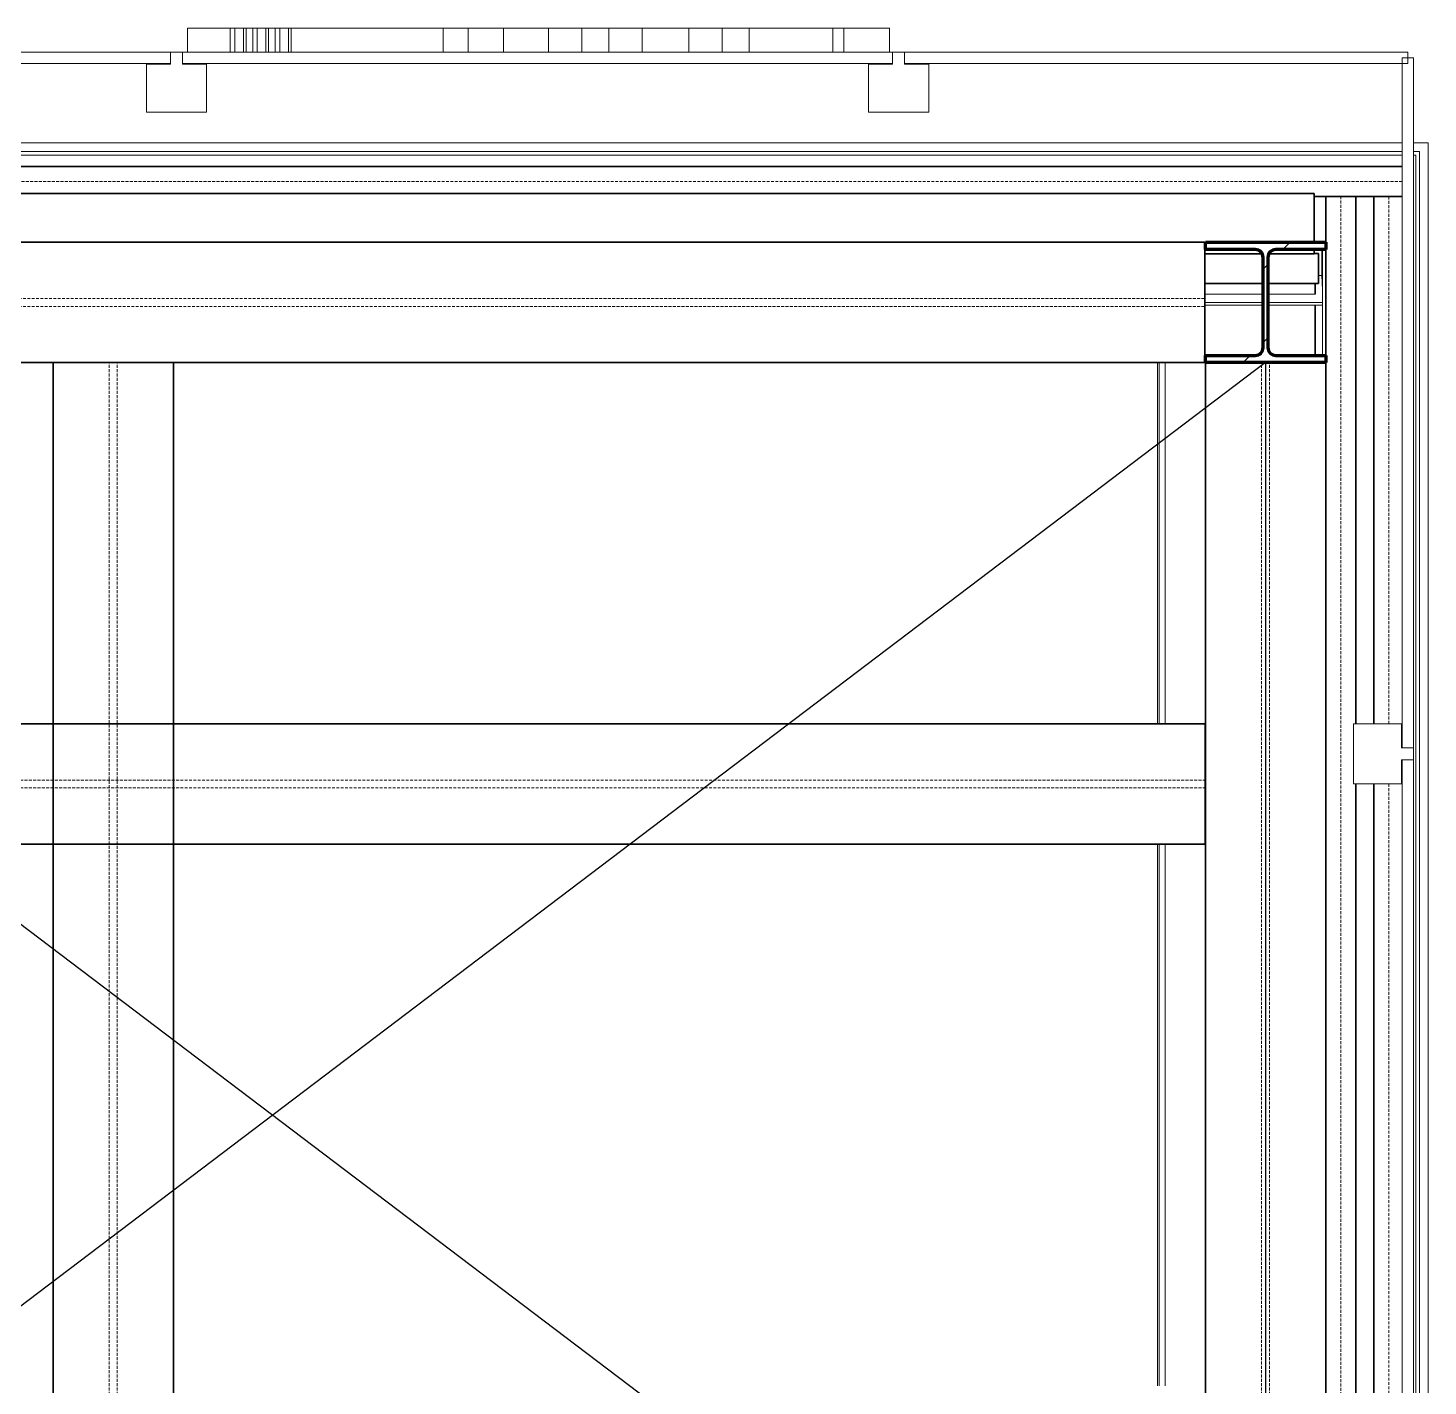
# Model space of a CAD drawing. Header units: millimetres. Extents: x -172 to 74841, y -20332 to 6639.
# Drawn here: x 57954 to 60281, y -13416 to -11160 of the extents above; entities that cross this region are included whole.
import ezdxf

# ---------------------------------------------------------------- set-up
doc = ezdxf.new("R2010")
doc.units = ezdxf.units.MM
doc.linetypes.add('DPA_Hidden 100', pattern=[7.2, 4.7, -2.5])
for name, color, linetype, lineweight in [('_ _ A-DETL-OPENING', 1, 'Continuous', 25), ('A-GENM', 1, 'Continuous', 9), ('A-GLAZ-CURT', 2, 'Continuous', 9), ('A-GLAZ-CWMG', 2, 'Continuous', 35), ('A-ROOF', 2, 'Continuous', 35), ('S-BEAM', 2, 'Continuous', 35), ('S-COLS', 6, 'Continuous', 70), ('S-COLS-E', 2, 'Continuous', 35)]:
    doc.layers.add(name, color=color, linetype=linetype, lineweight=lineweight)

# ---------------------------------------------------------------- blocks, each defined once
blk = doc.blocks.new('H-Wide Flange-Column - H200x200x49_9-17718763-4214-01 ENLARGED ENTRANCE 4 GROUND LEVEL - REFLECTED CEILING PLAN')
at = {"layer": 'S-COLS-E', "lineweight": 9}
h = blk.add_hatch(dxfattribs=at)
h.set_pattern_fill('FP_26', color=256, style=0, pattern_type=2)
h.set_pattern_definition([(45, (876247.37, 11615.78), (-251.44717, 251.44717), []), (45, (876247.37, 11996.78), (-251.44717, 251.44717), [])])
h.paths.add_polyline_path([(64.4, -100), (100, -100), (100, -88), (17, -88), (7.8, -84.2), (4, -75), (4, 75), (7.8, 84.2), (17, 88), (100, 88), (100, 100), (-100, 100), (-100, 88), (-17, 88), (-7.8, 84.2), (-4, 75), (-4, -75), (-7.8, -84.2), (-17, -88), (-100, -88), (-100, -100), (-67.4, -100)])
at = {"layer": 'S-COLS'}
for p, q in [((-100, 100), (100, 100)), ((-100, 88), (-100, 100)), ((100, 100), (100, 88)), ((-17, 88), (-100, 88)), ((-4, -75), (-4, 75)), ((4, 75), (4, -75)), ((100, 88), (17, 88)), ((-100, -100), (-100, -88)), ((-100, -88), (-17, -88)), ((17, -88), (100, -88)), ((100, -88), (100, -100)), ((100, -100), (-100, -100))]:
    blk.add_line(p, q, dxfattribs=at)
for centre, start, end in [((-17, 75), 360, 90), ((17, 75), 90, 180), ((-17, -75), 270, 0), ((17, -75), 180, 270)]:
    blk.add_arc(centre, 13, start, end, dxfattribs=at)
blk = doc.blocks.new('H-Wide Flange Beams - H200x200x49_9-17713025-4214-01 ENLARGED ENTRANCE 4 GROUND LEVEL - REFLECTED CEILING PLAN')
at = {"layer": 'S-BEAM'}
for p, q in [((1726.3, 100), (-775, 100)), ((-775, 100), (1726.3, 100)), ((-775, 100), (1726.3, 100)), ((-775, 100), (1726.3, 100)), ((1726.3, 100), (1726.3, 17)), ((1726.3, 17), (1726.3, 100)), ((1726.3, 100), (1726.3, -100)), ((1726.3, -100), (1726.3, 100)), ((1726.3, 17), (1726.3, 4.4)), ((1726.3, 4.4), (1726.3, 17)), ((1726.3, -17), (1726.3, -4.4)), ((1726.3, -4.4), (1726.3, -17)), ((1726.3, -100), (1726.3, -17)), ((1726.3, -17), (1726.3, -100)), ((-775, -100), (1726.3, -100)), ((-775, -100), (1726.3, -100)), ((-775, -100), (1726.3, -100)), ((-775, -100), (1726.3, -100))]:
    blk.add_line(p, q, dxfattribs=at)
at = {"layer": 'S-BEAM', "linetype": 'DPA_Hidden 100', "lineweight": 9}
for p, q in [((1726.3, 6.5), (-773.3, 6.5)), ((1726.3, -6.5), (-773.3, -6.5))]:
    blk.add_line(p, q, dxfattribs=at)
blk = doc.blocks.new('System Panel - DPA-AR_SP_Glass Panel 19mm-17837109-4214-01 ENLARGED ENTRANCE 4 GROUND LEVEL - REFLECTED CEILING PLAN')
at = {"layer": 'A-GLAZ-CURT'}
for p, q in [((-418.125, -9.5), (-418.125, 9.5)), ((-418.125, 9.5), (418.125, 9.5)), ((418.125, 9.5), (418.125, -9.5)), ((418.125, -9.5), (-418.125, -9.5))]:
    blk.add_line(p, q, dxfattribs=at)
blk = doc.blocks.new('Rectangular Mullion - DPA_AR_Glass Lift Rev B-17712988-4214-01 ENLARGED ENTRANCE 4 GROUND LEVEL - REFLECTED CEILING PLAN')
at = {"layer": 'A-GLAZ-CWMG', "lineweight": 9}
for p, q in [((50, 90.5), (-50, 90.5)), ((-50, 90.5), (-50, 10.5)), ((50, 10.5), (50, 90.5)), ((-50, 10.5), (-10, 10.5)), ((-10, 10.5), (-10, -9.5)), ((10, -9.5), (10, 10.5)), ((10, 10.5), (50, 10.5)), ((-10, -9.5), (10, -9.5))]:
    blk.add_line(p, q, dxfattribs=at)
blk = doc.blocks.new('System Panel - DPA-AR_SP_Glass Panel 19mm-17713068-4214-01 ENLARGED ENTRANCE 4 GROUND LEVEL - REFLECTED CEILING PLAN')
at = {"layer": 'A-GLAZ-CURT'}
for p, q in [((-590, -9.5), (-590, 9.5)), ((-590, 9.5), (590, 9.5)), ((590, 9.5), (590, -9.5)), ((590, -9.5), (-590, -9.5))]:
    blk.add_line(p, q, dxfattribs=at)
blk = doc.blocks.new('System Panel - DPA-AR_SP_Glass Panel 19mm-17837103-4214-01 ENLARGED ENTRANCE 4 GROUND LEVEL - REFLECTED CEILING PLAN')
at = {"layer": 'A-GLAZ-CURT'}
for p, q in [((-573.3, -9.5), (-573.3, 9.5)), ((-573.3, 9.5), (573.3, 9.5)), ((573.3, 9.5), (573.3, -9.5)), ((573.3, -9.5), (-573.3, -9.5))]:
    blk.add_line(p, q, dxfattribs=at)
blk = doc.blocks.new('Rectangular Mullion - DPA_AR_Glass Lift Rev B-17712990-4214-01 ENLARGED ENTRANCE 4 GROUND LEVEL - REFLECTED CEILING PLAN')
at = {"layer": 'A-GLAZ-CWMG', "lineweight": 9}
for p, q in [((10, 9.5), (-10, 9.5)), ((-10, 9.5), (-10, -10.5)), ((10, -10.5), (10, 9.5)), ((-10, -10.5), (-50, -10.5)), ((-50, -10.5), (-50, -90.5)), ((50, -10.5), (10, -10.5)), ((50, -90.5), (50, -10.5)), ((-50, -90.5), (50, -90.5))]:
    blk.add_line(p, q, dxfattribs=at)
blk = doc.blocks.new('System Panel - DPA-AR_SP_Glass Panel 19mm-17713072-4214-01 ENLARGED ENTRANCE 4 GROUND LEVEL - REFLECTED CEILING PLAN')
at = {"layer": 'A-GLAZ-CURT'}
for p, q in [((-590, -9.5), (-590, 9.5)), ((-590, 9.5), (590, 9.5)), ((590, 9.5), (590, -9.5)), ((590, -9.5), (-590, -9.5))]:
    blk.add_line(p, q, dxfattribs=at)
blk = doc.blocks.new('H-Wide Flange Beams - H200x200x49_9-17713028-4214-01 ENLARGED ENTRANCE 4 GROUND LEVEL - REFLECTED CEILING PLAN')
at = {"layer": 'S-BEAM'}
for p, q in [((-173.3, 100), (-773.3, 100)), ((-773.3, 100), (-173.3, 100)), ((-773.3, 100), (-173.3, 100)), ((-773.3, 100), (1726.3, 100)), ((926.9, 100), (26.7, 100)), ((26.7, 100), (926.9, 100)), ((26.7, 100), (926.9, 100)), ((1726.3, 100), (1126.9, 100)), ((1126.9, 100), (1726.3, 100)), ((1126.9, 100), (1726.3, 100)), ((1726.3, 100), (1726.3, 17)), ((1726.3, 17), (1726.3, 100)), ((1726.3, 100), (1726.3, -100)), ((1726.3, -100), (1726.3, 100)), ((1726.3, 17), (1726.3, 4.4)), ((1726.3, 4.4), (1726.3, 17)), ((1726.3, -17), (1726.3, -4.4)), ((1726.3, -4.4), (1726.3, -17)), ((1726.3, -100), (1726.3, -17)), ((1726.3, -17), (1726.3, -100)), ((-773.3, -100), (-173.3, -100)), ((-773.3, -100), (-173.3, -100)), ((-773.3, -100), (-173.3, -100)), ((-773.3, -100), (1726.3, -100)), ((26.7, -100), (926.9, -100)), ((26.7, -100), (926.9, -100)), ((26.7, -100), (926.9, -100)), ((1126.9, -100), (1726.3, -100)), ((1126.9, -100), (1726.3, -100)), ((1126.9, -100), (1726.3, -100))]:
    blk.add_line(p, q, dxfattribs=at)
at = {"layer": 'S-BEAM', "linetype": 'DPA_Hidden 100', "lineweight": 9}
for p, q in [((1726.3, 6.5), (-773.3, 6.5)), ((1726.3, -6.5), (-773.3, -6.5))]:
    blk.add_line(p, q, dxfattribs=at)
blk = doc.blocks.new('MRTA LOGO_700H - MRTA LOGO_700H-17686055-4214-01 ENLARGED ENTRANCE 4 GROUND LEVEL - REFLECTED CEILING PLAN')
at = {"layer": 'A-GENM'}
for p, q in [((-878039, -11159.8), (-877692, -11159.8)), ((-877692, -11159.8), (-878039, -11159.8)), ((-878039, -11159.8), (-878039, -11199.8)), ((-877967.8, -11159.8), (-877734.1, -11159.8)), ((-877960.3, -11159.8), (-877967.8, -11159.8)), ((-877967.8, -11159.8), (-877967.8, -11199.8)), ((-877756.2, -11159.8), (-877960.3, -11159.8)), ((-877960.3, -11199.8), (-877960.3, -11159.8)), ((-877941.3, -11159.8), (-877945.9, -11159.8)), ((-877945.9, -11159.8), (-877741.8, -11159.8)), ((-877945.9, -11199.8), (-877945.9, -11159.8)), ((-877688.6, -11159.8), (-877941.3, -11159.8)), ((-877941.3, -11199.8), (-877941.3, -11159.8)), ((-877930.6, -11159.8), (-877696.8, -11159.8)), ((-877923, -11159.8), (-877930.6, -11159.8)), ((-877930.6, -11159.8), (-877930.6, -11199.8)), ((-877718.9, -11159.8), (-877923, -11159.8)), ((-877923, -11199.8), (-877923, -11159.8)), ((-877904.1, -11159.8), (-877908.6, -11159.8)), ((-877908.6, -11159.8), (-877704.5, -11159.8)), ((-877908.6, -11199.8), (-877908.6, -11159.8)), ((-877651.3, -11159.8), (-877904.1, -11159.8)), ((-877904.1, -11199.8), (-877904.1, -11159.8)), ((-877885.8, -11159.8), (-877893.3, -11159.8)), ((-877893.3, -11159.8), (-877659.6, -11159.8)), ((-877893.3, -11199.8), (-877893.3, -11159.8)), ((-877681.7, -11159.8), (-877885.8, -11159.8)), ((-877885.8, -11199.8), (-877885.8, -11159.8)), ((-877610.3, -11159.8), (-877875.7, -11159.8)), ((-877875.7, -11159.8), (-877610.3, -11159.8)), ((-877871.4, -11159.8), (-877667.3, -11159.8)), ((-877866.8, -11159.8), (-877871.4, -11159.8)), ((-877871.4, -11159.8), (-877871.4, -11199.8)), ((-877614.1, -11159.8), (-877866.8, -11159.8)), ((-877866.8, -11199.8), (-877866.8, -11159.8)), ((-877741.8, -11159.8), (-877756.2, -11159.8)), ((-877749.1, -11159.8), (-877679.1, -11159.8)), ((-877492.1, -11159.8), (-877749.1, -11159.8)), ((-877749.1, -11159.8), (-877492.1, -11159.8)), ((-877679.1, -11159.8), (-877749.1, -11159.8)), ((-877734.1, -11159.8), (-877704.7, -11159.8)), ((-877704.5, -11159.8), (-877718.9, -11159.8)), ((-877704.7, -11159.8), (-877688.6, -11159.8)), ((-877696.8, -11159.8), (-877667.5, -11159.8)), ((-877692, -11159.8), (-877610.3, -11159.8)), ((-877610.3, -11159.8), (-877692, -11159.8)), ((-877667.3, -11159.8), (-877681.7, -11159.8)), ((-877679.1, -11159.8), (-877457.1, -11159.8)), ((-877457.1, -11159.8), (-877679.1, -11159.8)), ((-877572.4, -11159.8), (-877673.3, -11159.8)), ((-877673.3, -11159.8), (-877636.7, -11159.8)), ((-877667.5, -11159.8), (-877651.3, -11159.8)), ((-877659.6, -11159.8), (-877630.2, -11159.8)), ((-877634.9, -11159.8), (-877657, -11159.8)), ((-877657, -11159.8), (-877575.3, -11159.8)), ((-877575.3, -11159.8), (-877657, -11159.8)), ((-877657, -11159.8), (-877634.9, -11159.8)), ((-877337.5, -11159.8), (-877639.3, -11159.8)), ((-877639.3, -11159.8), (-877337.5, -11159.8)), ((-877636.7, -11159.8), (-877607.3, -11159.8)), ((-877471.5, -11159.8), (-877634.9, -11159.8)), ((-877634.9, -11159.8), (-877471.5, -11159.8)), ((-877630.2, -11159.8), (-877614.1, -11159.8)), ((-877614.1, -11199.8), (-877614.1, -11159.8)), ((-877607.3, -11159.8), (-877545, -11159.8)), ((-877575.3, -11159.8), (-877471.5, -11159.8)), ((-877471.5, -11159.8), (-877575.3, -11159.8)), ((-877513.7, -11159.8), (-877572.4, -11159.8)), ((-877572.4, -11199.8), (-877572.4, -11159.8)), ((-877569.3, -11159.8), (-877302.5, -11159.8)), ((-877302.5, -11159.8), (-877569.3, -11159.8)), ((-877480, -11159.8), (-877540.2, -11159.8)), ((-877540.2, -11159.8), (-877489.6, -11159.8)), ((-877540, -11159.8), (-877482.8, -11159.8)), ((-877452.8, -11159.8), (-877513.7, -11159.8)), ((-877513.7, -11199.8), (-877513.7, -11159.8)), ((-877457.1, -11159.8), (-877492.1, -11159.8)), ((-877492.1, -11159.8), (-877457.1, -11159.8)), ((-877489.6, -11159.8), (-877460.3, -11159.8)), ((-877339, -11159.8), (-877465.3, -11159.8)), ((-877465.3, -11159.8), (-877428.7, -11159.8)), ((-877460.3, -11159.8), (-877444.1, -11159.8)), ((-877444.1, -11159.8), (-877458, -11159.8)), ((-877458, -11159.8), (-877428.3, -11159.8)), ((-877422.1, -11159.8), (-877457.1, -11159.8)), ((-877457.1, -11159.8), (-877345, -11159.8)), ((-877345, -11159.8), (-877457.1, -11159.8)), ((-877457.1, -11159.8), (-877422.1, -11159.8)), ((-877447.7, -11159.8), (-877452.8, -11159.8)), ((-877439.2, -11159.8), (-877447.7, -11159.8)), ((-877276.5, -11159.8), (-877439.8, -11159.8)), ((-877439.8, -11159.8), (-877035.7, -11159.8)), ((-877035.7, -11159.8), (-877439.8, -11159.8)), ((-877439.8, -11159.8), (-877276.5, -11159.8)), ((-877383.5, -11159.8), (-877439.2, -11159.8)), ((-877439.2, -11199.8), (-877439.2, -11159.8)), ((-877428.7, -11159.8), (-877399.3, -11159.8)), ((-877428.3, -11159.8), (-877407.5, -11159.8)), ((-877275, -11159.8), (-877422.1, -11159.8)), ((-877422.1, -11159.8), (-877275, -11159.8)), ((-877407.5, -11159.8), (-877391, -11159.8)), ((-877391, -11159.8), (-877405, -11159.8)), ((-877405, -11159.8), (-877383.5, -11159.8)), ((-877399.3, -11159.8), (-877329.2, -11159.8)), ((-877383.5, -11199.8), (-877383.5, -11159.8)), ((-877283.4, -11159.8), (-877339, -11159.8)), ((-877339, -11199.8), (-877339, -11159.8)), ((-877302.5, -11159.8), (-877337.5, -11159.8)), ((-877337.5, -11159.8), (-877302.5, -11159.8)), ((-877326.3, -11159.8), (-877324, -11159.8)), ((-877320.6, -11159.8), (-877263.8, -11159.8)), ((-877306.9, -11159.8), (-877256.3, -11159.8)), ((-877257.1, -11159.8), (-877306.9, -11159.8)), ((-877275.9, -11159.8), (-877283.4, -11159.8)), ((-877283.4, -11199.8), (-877283.4, -11159.8)), ((-876872.4, -11159.8), (-877276.5, -11159.8)), ((-877276.5, -11159.8), (-876872.4, -11159.8)), ((-877205.8, -11159.8), (-877275.9, -11159.8)), ((-877261.7, -11159.8), (-877260.5, -11159.8)), ((-877256.3, -11159.8), (-877227, -11159.8)), ((-877220.8, -11159.8), (-877255.8, -11159.8)), ((-877255.8, -11159.8), (-877235.1, -11159.8)), ((-877235.1, -11159.8), (-877255.8, -11159.8)), ((-877255.8, -11159.8), (-877220.8, -11159.8)), ((-877235.1, -11159.8), (-877165.1, -11159.8)), ((-877165.1, -11159.8), (-877235.1, -11159.8)), ((-877227, -11159.8), (-877210.8, -11159.8)), ((-877210.8, -11159.8), (-877224.7, -11159.8)), ((-877224.7, -11159.8), (-877150.2, -11159.8)), ((-877165.1, -11159.8), (-877220.8, -11159.8)), ((-877220.8, -11159.8), (-877165.1, -11159.8)), ((-877180.2, -11159.8), (-877206.7, -11159.8)), ((-877206.7, -11159.8), (-877031, -11159.8)), ((-877150.2, -11159.8), (-877205.8, -11159.8)), ((-877205.8, -11199.8), (-877205.8, -11159.8)), ((-877043.6, -11159.8), (-877180.2, -11159.8)), ((-877105.7, -11159.8), (-877164.8, -11159.8)), ((-877160.9, -11159.8), (-877038.9, -11159.8)), ((-877150.2, -11199.8), (-877150.2, -11159.8)), ((-876966.6, -11159.8), (-877105.7, -11159.8)), ((-877105.7, -11199.8), (-877105.7, -11159.8)), ((-877082.6, -11159.8), (-877076.6, -11159.8)), ((-876948.2, -11159.8), (-877078.7, -11159.8)), ((-877076.6, -11159.8), (-877012.1, -11159.8)), ((-877035, -11159.8), (-877039.7, -11159.8)), ((-877031, -11159.8), (-877001.6, -11159.8)), ((-877012.1, -11159.8), (-876982.7, -11159.8)), ((-877001.6, -11159.8), (-876948.2, -11159.8)), ((-876982.7, -11159.8), (-876966.6, -11159.8)), ((-876966.6, -11199.8), (-876966.6, -11159.8)), ((-876948.2, -11199.8), (-876948.2, -11159.8)), ((-876872.4, -11159.8), (-876872.4, -11199.8)), ((-878039, -11199.8), (-877692, -11199.8)), ((-877692, -11199.8), (-878039, -11199.8)), ((-877967.8, -11199.8), (-877960.3, -11199.8)), ((-877734.1, -11199.8), (-877967.8, -11199.8)), ((-877960.3, -11199.8), (-877756.2, -11199.8)), ((-877741.8, -11199.8), (-877945.9, -11199.8)), ((-877945.9, -11199.8), (-877941.3, -11199.8)), ((-877941.3, -11199.8), (-877688.6, -11199.8)), ((-877930.6, -11199.8), (-877923, -11199.8)), ((-877696.8, -11199.8), (-877930.6, -11199.8)), ((-877923, -11199.8), (-877718.9, -11199.8)), ((-877704.5, -11199.8), (-877908.6, -11199.8)), ((-877908.6, -11199.8), (-877904.1, -11199.8)), ((-877904.1, -11199.8), (-877651.3, -11199.8)), ((-877659.6, -11199.8), (-877893.3, -11199.8)), ((-877893.3, -11199.8), (-877885.8, -11199.8)), ((-877885.8, -11199.8), (-877681.7, -11199.8)), ((-877610.3, -11199.8), (-877875.7, -11199.8)), ((-877875.7, -11199.8), (-877610.3, -11199.8)), ((-877871.4, -11199.8), (-877866.8, -11199.8)), ((-877667.3, -11199.8), (-877871.4, -11199.8)), ((-877866.8, -11199.8), (-877614.1, -11199.8)), ((-877756.2, -11199.8), (-877741.8, -11199.8)), ((-877749.1, -11199.8), (-877492.1, -11199.8)), ((-877679.1, -11199.8), (-877749.1, -11199.8)), ((-877749.1, -11199.8), (-877679.1, -11199.8)), ((-877492.1, -11199.8), (-877749.1, -11199.8)), ((-877704.7, -11199.8), (-877734.1, -11199.8)), ((-877718.9, -11199.8), (-877704.5, -11199.8)), ((-877688.6, -11199.8), (-877704.7, -11199.8)), ((-877667.5, -11199.8), (-877696.8, -11199.8)), ((-877692, -11199.8), (-877610.3, -11199.8)), ((-877610.3, -11199.8), (-877692, -11199.8)), ((-877681.7, -11199.8), (-877667.3, -11199.8)), ((-877457.1, -11199.8), (-877679.1, -11199.8)), ((-877679.1, -11199.8), (-877457.1, -11199.8)), ((-877636.7, -11199.8), (-877673.3, -11199.8)), ((-877673.3, -11199.8), (-877572.4, -11199.8)), ((-877651.3, -11199.8), (-877667.5, -11199.8)), ((-877630.2, -11199.8), (-877659.6, -11199.8)), ((-877575.3, -11199.8), (-877657, -11199.8)), ((-877657, -11199.8), (-877634.9, -11199.8)), ((-877634.9, -11199.8), (-877657, -11199.8)), ((-877657, -11199.8), (-877575.3, -11199.8)), ((-877337.5, -11199.8), (-877639.3, -11199.8)), ((-877639.3, -11199.8), (-877337.5, -11199.8)), ((-877607.3, -11199.8), (-877636.7, -11199.8)), ((-877634.9, -11199.8), (-877471.5, -11199.8)), ((-877471.5, -11199.8), (-877634.9, -11199.8)), ((-877614.1, -11199.8), (-877630.2, -11199.8)), ((-877545, -11199.8), (-877607.3, -11199.8)), ((-877471.5, -11199.8), (-877575.3, -11199.8)), ((-877575.3, -11199.8), (-877471.5, -11199.8)), ((-877572.4, -11199.8), (-877513.7, -11199.8)), ((-877569.3, -11199.8), (-877302.5, -11199.8)), ((-877302.5, -11199.8), (-877569.3, -11199.8)), ((-877489.6, -11199.8), (-877540.2, -11199.8)), ((-877540.2, -11199.8), (-877480, -11199.8)), ((-877482.8, -11199.8), (-877540, -11199.8)), ((-877513.7, -11199.8), (-877452.8, -11199.8)), ((-877492.1, -11199.8), (-877457.1, -11199.8)), ((-877457.1, -11199.8), (-877492.1, -11199.8)), ((-877460.3, -11199.8), (-877489.6, -11199.8)), ((-877428.7, -11199.8), (-877465.3, -11199.8)), ((-877465.3, -11199.8), (-877339, -11199.8)), ((-877444.1, -11199.8), (-877460.3, -11199.8)), ((-877428.3, -11199.8), (-877458, -11199.8)), ((-877458, -11199.8), (-877444.1, -11199.8)), ((-877422.1, -11199.8), (-877457.1, -11199.8)), ((-877457.1, -11199.8), (-877345, -11199.8)), ((-877345, -11199.8), (-877457.1, -11199.8)), ((-877457.1, -11199.8), (-877422.1, -11199.8)), ((-877447.7, -11199.8), (-877439.2, -11199.8)), ((-877276.5, -11199.8), (-877439.8, -11199.8)), ((-877439.8, -11199.8), (-877035.7, -11199.8)), ((-877035.7, -11199.8), (-877439.8, -11199.8)), ((-877439.8, -11199.8), (-877276.5, -11199.8)), ((-877439.2, -11199.8), (-877383.5, -11199.8)), ((-877399.3, -11199.8), (-877428.7, -11199.8)), ((-877407.5, -11199.8), (-877428.3, -11199.8)), ((-877275, -11199.8), (-877422.1, -11199.8)), ((-877422.1, -11199.8), (-877275, -11199.8)), ((-877391, -11199.8), (-877407.5, -11199.8)), ((-877383.5, -11199.8), (-877405, -11199.8)), ((-877405, -11199.8), (-877391, -11199.8)), ((-877329.2, -11199.8), (-877399.3, -11199.8)), ((-877339, -11199.8), (-877283.4, -11199.8)), ((-877302.5, -11199.8), (-877337.5, -11199.8)), ((-877337.5, -11199.8), (-877302.5, -11199.8)), ((-877324, -11199.8), (-877326.3, -11199.8)), ((-877263.8, -11199.8), (-877320.6, -11199.8)), ((-877306.9, -11199.8), (-877257.1, -11199.8)), ((-877256.3, -11199.8), (-877306.9, -11199.8)), ((-876872.4, -11199.8), (-877276.5, -11199.8)), ((-877276.5, -11199.8), (-876872.4, -11199.8)), ((-877275.9, -11199.8), (-877205.8, -11199.8)), ((-877260.5, -11199.8), (-877261.7, -11199.8)), ((-877227, -11199.8), (-877256.3, -11199.8)), ((-877235.1, -11199.8), (-877255.8, -11199.8)), ((-877255.8, -11199.8), (-877220.8, -11199.8)), ((-877220.8, -11199.8), (-877255.8, -11199.8)), ((-877255.8, -11199.8), (-877235.1, -11199.8)), ((-877165.1, -11199.8), (-877235.1, -11199.8)), ((-877235.1, -11199.8), (-877165.1, -11199.8)), ((-877210.8, -11199.8), (-877227, -11199.8)), ((-877150.2, -11199.8), (-877224.7, -11199.8)), ((-877224.7, -11199.8), (-877210.8, -11199.8)), ((-877220.8, -11199.8), (-877165.1, -11199.8)), ((-877165.1, -11199.8), (-877220.8, -11199.8)), ((-877031, -11199.8), (-877206.7, -11199.8)), ((-877206.7, -11199.8), (-877180.2, -11199.8)), ((-877205.8, -11199.8), (-877150.2, -11199.8)), ((-877180.2, -11199.8), (-877043.6, -11199.8)), ((-877164.8, -11199.8), (-877105.7, -11199.8)), ((-877038.9, -11199.8), (-877160.9, -11199.8)), ((-877105.7, -11199.8), (-876966.6, -11199.8)), ((-877076.6, -11199.8), (-877082.6, -11199.8)), ((-877078.7, -11199.8), (-876948.2, -11199.8)), ((-877012.1, -11199.8), (-877076.6, -11199.8)), ((-877039.7, -11199.8), (-877035, -11199.8)), ((-877001.6, -11199.8), (-877031, -11199.8)), ((-876982.7, -11199.8), (-877012.1, -11199.8)), ((-876948.2, -11199.8), (-877001.6, -11199.8)), ((-876966.6, -11199.8), (-876982.7, -11199.8))]:
    blk.add_line(p, q, dxfattribs=at)
blk = doc.blocks.new('Structural Framing 9 - Structural Framing 1-17823258-4214-01 ENLARGED ENTRANCE 4 GROUND LEVEL - REFLECTED CEILING PLAN')
at = {"layer": 'S-BEAM'}
for p, q in [((-2924356.8, -571382.9), (-2920565.3, -571382.9)), ((-2920565.3, -571463.9), (-2920565.3, -571382.9)), ((-2920565.3, -571387.4), (-2920565.3, -571463.9)), ((-2920747.3, -571482.9), (-2920652.8, -571482.9)), ((-2920639.8, -571482.9), (-2920565.3, -571482.9)), ((-2920565.3, -571475.9), (-2920565.3, -571482.5)), ((-2920565.3, -571482.9), (-2920565.3, -571475.9))]:
    blk.add_line(p, q, dxfattribs=at)
blk = doc.blocks.new('Structural Framing 14 - Structural Framing 1-17823284-4214-01 ENLARGED ENTRANCE 4 GROUND LEVEL - REFLECTED CEILING PLAN')
at = {"layer": 'S-BEAM'}
for p, q in [((-2920558.4, -571562.7), (-2920565.3, -571562.7)), ((-2920565.3, -571562.7), (-2920563.6, -571562.7)), ((-2920558.4, -571562.7), (-2920563.6, -571562.7)), ((-2920558.4, -571612.7), (-2920558.4, -571562.7)), ((-2920747.3, -571612.8), (-2920650.3, -571612.7)), ((-2920747.3, -571612.8), (-2920650.3, -571612.7)), ((-2920642.3, -571612.7), (-2920563.6, -571612.7)), ((-2920642.3, -571612.7), (-2920558.4, -571612.7)), ((-2920563.6, -571612.7), (-2920558.4, -571612.7))]:
    blk.add_line(p, q, dxfattribs=at)
blk = doc.blocks.new('H-Wide Flange Beams - H200x200x49_9-17713035-4214-01 ENLARGED ENTRANCE 4 GROUND LEVEL - REFLECTED CEILING PLAN')
at = {"layer": 'S-BEAM'}
for p, q in [((-660.5, 100), (-660.5, -100)), ((-660.5, -100), (-660.5, 100)), ((-660.5, 100), (-660.5, 17)), ((-660.5, 17), (-660.5, 100)), ((2537.9, 100), (-660.5, 100)), ((-660.5, 100), (2537.9, 100)), ((-660.5, 100), (2537.9, 100)), ((-660.5, 100), (2537.9, 100)), ((-660.5, 17), (-660.5, 4.4)), ((-660.5, 4.4), (-660.5, 17)), ((-660.5, -17), (-660.5, -4.4)), ((-660.5, -4.4), (-660.5, -17)), ((-660.5, -100), (-660.5, -17)), ((-660.5, -17), (-660.5, -100)), ((-660.5, -100), (2537.9, -100)), ((-660.5, -100), (2537.9, -100)), ((-660.5, -100), (2537.9, -100)), ((-660.5, -100), (2537.9, -100))]:
    blk.add_line(p, q, dxfattribs=at)
at = {"layer": 'S-BEAM', "linetype": 'DPA_Hidden 100', "lineweight": 9}
for p, q in [((2534.5, 6.5), (-660.5, 6.5)), ((2534.5, -6.5), (-660.5, -6.5))]:
    blk.add_line(p, q, dxfattribs=at)
blk = doc.blocks.new('H-Wide Flange Beams - H200x200x49_9-17713036-4214-01 ENLARGED ENTRANCE 4 GROUND LEVEL - REFLECTED CEILING PLAN')
at = {"layer": 'S-BEAM'}
for p, q in [((977.1, 100), (-736.5, 100)), ((-736.5, 100), (977.1, 100)), ((-736.5, 100), (977.1, 100)), ((-736.5, 100), (2537.9, 100)), ((2362.1, 100), (1177.1, 100)), ((1177.1, 100), (2362.1, 100)), ((1177.1, 100), (2362.1, 100)), ((-736.5, -100), (2537.9, -100)), ((-736.5, -100), (2537.9, -100)), ((-736.5, -100), (2537.9, -100)), ((-736.5, -100), (2537.9, -100))]:
    blk.add_line(p, q, dxfattribs=at)
blk = doc.blocks.new('H-Wide Flange Beams - H200x200x49_9-V43-4214-01 ENLARGED ENTRANCE 4 GROUND LEVEL - REFLECTED CEILING PLAN')
at = {"layer": 'S-BEAM'}
for p, q in [((1726.3, 100), (-775, 100)), ((-775, 100), (1726.3, 100)), ((-775, 100), (1726.3, 100)), ((-775, 100), (1726.3, 100)), ((1726.3, 100), (1726.3, 17)), ((1726.3, 17), (1726.3, 100)), ((1726.3, 100), (1726.3, -100)), ((1726.3, -100), (1726.3, 100)), ((1726.3, 17), (1726.3, 4.4)), ((1726.3, 4.4), (1726.3, 17)), ((1726.3, -17), (1726.3, -4.4)), ((1726.3, -4.4), (1726.3, -17)), ((1726.3, -100), (1726.3, -17)), ((1726.3, -17), (1726.3, -100)), ((-775, -100), (926.9, -100)), ((-775, -100), (926.9, -100)), ((-775, -100), (926.9, -100)), ((-775, -100), (1726.3, -100)), ((1126.9, -100), (1726.3, -100)), ((1126.9, -100), (1726.3, -100)), ((1126.9, -100), (1726.3, -100))]:
    blk.add_line(p, q, dxfattribs=at)
blk = doc.blocks.new('H-Wide Flange Beams - H200x200x49_9-V44-4214-01 ENLARGED ENTRANCE 4 GROUND LEVEL - REFLECTED CEILING PLAN')
at = {"layer": 'S-BEAM'}
for p, q in [((1726.3, 100), (-775, 100)), ((-775, 100), (1726.3, 100)), ((-775, 100), (1726.3, 100)), ((-775, 100), (1726.3, 100)), ((1726.3, 100), (1726.3, 17)), ((1726.3, 17), (1726.3, 100)), ((1726.3, 100), (1726.3, -100)), ((1726.3, -100), (1726.3, 100)), ((1726.3, 17), (1726.3, 4.4)), ((1726.3, 4.4), (1726.3, 17)), ((1726.3, -17), (1726.3, -4.4)), ((1726.3, -4.4), (1726.3, -17)), ((1726.3, -100), (1726.3, -17)), ((1726.3, -17), (1726.3, -100)), ((-775, -100), (926.9, -100)), ((-775, -100), (926.9, -100)), ((-775, -100), (926.9, -100)), ((-775, -100), (926.9, -100)), ((1126.9, -100), (1726.3, -100)), ((1126.9, -100), (1726.3, -100)), ((1126.9, -100), (1726.3, -100)), ((1126.9, -100), (1726.3, -100))]:
    blk.add_line(p, q, dxfattribs=at)
blk = doc.blocks.new('DPA_SQ_50x50x3_2 - SQ 50X50X3_2-V46-4214-01 ENLARGED ENTRANCE 4 GROUND LEVEL - REFLECTED CEILING PLAN')
at = {"layer": 'S-BEAM'}
for p, q in [((-1372.7, 22), (-1372.7, -23.5)), ((-1372.7, -23.5), (-1372.7, 22)), ((-1372.7, -21.8), (-1372.7, 21.8)), ((-1372.7, 21.8), (-1372.7, -21.8)), ((1684.2, 22), (1684.2, -23.5)), ((1684.2, -23.5), (1684.2, 22)), ((1684.2, -21.8), (1684.2, 21.8)), ((1684.2, 21.8), (1684.2, -21.8)), ((-1372.7, -25), (-491.8, -25)), ((-390.9, -25), (708.2, -25)), ((808.2, -25), (1684.2, -25))]:
    blk.add_line(p, q, dxfattribs=at)
at = {"layer": 'S-BEAM', "linetype": 'DPA_Hidden 100', "lineweight": 9}
for p, q in [((-1372.7, 0), (-491.8, 0)), ((-390.9, 0), (708.2, 0)), ((808.2, 0), (1684.2, 0))]:
    blk.add_line(p, q, dxfattribs=at)
blk = doc.blocks.new('DPA_SQ_50x50x3_2 - SQ 50X50X3_2-V47-4214-01 ENLARGED ENTRANCE 4 GROUND LEVEL - REFLECTED CEILING PLAN')
at = {"layer": 'S-BEAM'}
for p, q in [((-491.8, 25), (-1372.7, 25)), ((-1372.7, 23.5), (-1372.7, -23.5)), ((-1372.7, -23.5), (-1372.7, 23.5)), ((708.2, 25), (-390.9, 25)), ((1684.2, 25), (808.2, 25)), ((1684.2, 23.5), (1684.2, -23.5)), ((1684.2, -23.5), (1684.2, 23.5)), ((-1372.7, -21.8), (-1372.7, 21.8)), ((-1372.7, 21.8), (-1372.7, -21.8)), ((1684.2, -21.8), (1684.2, 21.8)), ((1684.2, 21.8), (1684.2, -21.8)), ((-1372.7, -25), (1684.2, -25))]:
    blk.add_line(p, q, dxfattribs=at)
at = {"layer": 'S-BEAM', "linetype": 'DPA_Hidden 100', "lineweight": 9}
blk.add_line((-1372.7, 0), (1684.2, 0), dxfattribs=at)
blk = doc.blocks.new('DPA_SQ_50x50x3_2 - SQ 50X50X3_2-V48-4214-01 ENLARGED ENTRANCE 4 GROUND LEVEL - REFLECTED CEILING PLAN')
at = {"layer": 'S-BEAM'}
for p, q in [((1688.5, 25), (-2349, 25)), ((-2349, -25), (-2203, -25))]:
    blk.add_line(p, q, dxfattribs=at)
at = {"layer": 'S-BEAM', "linetype": 'DPA_Hidden 100', "lineweight": 9}
blk.add_line((-2349, 0), (1688.5, 0), dxfattribs=at)
blk = doc.blocks.new('H-Wide Flange Beams - H200x200x49_9-18135801-4214-01 ENLARGED ENTRANCE 4 GROUND LEVEL - REFLECTED CEILING PLAN')
at = {"layer": 'S-BEAM'}
for p, q in [((-603.5, -100), (-603.5, 100)), ((-603.5, 100), (-603.5, 17)), ((-603.5, 17), (-603.5, 100)), ((-603.5, 100), (-603.5, -100)), ((1111.4, 100), (-603.5, 100)), ((1111.4, 100), (-603.5, 100)), ((1111.4, 100), (-603.5, 100)), ((2496.4, 100), (-603.5, 100)), ((2496.4, 100), (1311.4, 100)), ((2496.4, 100), (1311.4, 100)), ((2496.4, 100), (1311.4, 100)), ((-603.5, 17), (-603.5, 4.4)), ((-603.5, 4.4), (-603.5, 17)), ((-603.5, -17), (-603.5, -4.4)), ((-603.5, -4.4), (-603.5, -17)), ((-603.5, -100), (-603.5, -17)), ((-603.5, -17), (-603.5, -100)), ((-603.5, -100), (1111.4, -100)), ((1111.4, -100), (-603.5, -100)), ((1111.4, -100), (-603.5, -100)), ((2496.4, -100), (-603.5, -100)), ((1311.4, -100), (2496.4, -100)), ((2496.4, -100), (1311.4, -100)), ((2496.4, -100), (1311.4, -100))]:
    blk.add_line(p, q, dxfattribs=at)
at = {"layer": 'S-BEAM', "linetype": 'DPA_Hidden 100', "lineweight": 9}
for p, q in [((2496.4, 6.5), (-603.5, 6.5)), ((2496.4, -6.5), (-603.5, -6.5))]:
    blk.add_line(p, q, dxfattribs=at)

msp = doc.modelspace()

# ---------------------------------------------------------------- linework, layer by layer
at = {"layer": '_ _ A-DETL-OPENING'}
for p, q in [((56710.7, -11715.8), (60010.7, -11715.8)), ((60010.7, -11715.8), (56710.7, -14215.8)), ((56710.7, -11715.8), (60010.7, -14215.8)), ((60010.7, -11715.8), (60010.7, -14215.8))]:
    msp.add_line(p, q, dxfattribs=at)
at = {"layer": 'A-GENM'}
for p, q in [((56200.2, -11350.8), (60237.7, -11350.8)), ((60237.7, -11350.8), (56200.2, -11350.8)), ((60256.7, -11350.8), (60280.7, -11350.8)), ((60280.7, -11350.8), (60256.7, -11350.8)), ((60280.7, -14585.8), (60280.7, -11350.8)), ((60280.7, -11350.8), (60280.7, -14585.8)), ((56200.2, -11364.8), (60237.7, -11364.8)), ((60237.7, -11364.8), (56200.2, -11364.8)), ((56200.2, -11370.8), (60237.7, -11370.8)), ((60237.7, -11370.8), (56200.2, -11370.8)), ((60256.7, -11364.8), (60266.7, -11364.8)), ((60266.7, -11364.8), (60256.7, -11364.8)), ((60256.7, -11370.8), (60260.7, -11370.8)), ((60260.7, -11370.8), (60256.7, -11370.8)), ((60260.7, -11370.8), (60260.7, -14565.8)), ((60260.7, -14565.8), (60260.7, -11370.8)), ((60266.7, -11364.8), (60266.7, -14571.8)), ((60266.7, -14571.8), (60266.7, -11364.8)), ((60104.4, -11570.7), (60104.4, -11527.8)), ((60105.5, -11703.8), (60105.5, -11527.8)), ((60105.5, -11527.8), (60105.5, -11594.9)), ((60104.4, -11570.7), (60098.6, -11570.7)), ((60105.5, -11594.9), (60104.4, -11570.7)), ((59909.7, -11601.8), (60006.7, -11601.8)), ((60014.7, -11601.8), (60093.4, -11601.8)), ((60006.7, -11616), (59909.7, -11616)), ((60006.7, -11620.3), (59909.7, -11620.3)), ((60105.5, -11616), (60014.7, -11616)), ((60105.5, -11620.3), (60014.7, -11620.3)), ((60105.5, -11620.3), (60105.5, -11703.8)), ((59830.9, -11715.8), (59830.9, -12315.8)), ((59834.2, -11715.8), (59834.2, -12315.8)), ((59843.7, -12315.8), (59843.8, -11715.8)), ((59830.9, -12515.8), (59830.9, -13416)), ((59834.2, -12515.8), (59834.2, -13416)), ((59843.7, -13416), (59843.7, -12515.8))]:
    msp.add_line(p, q, dxfattribs=at)
at = {"layer": 'A-ROOF'}
for p, q in [((60093.4, -11534.4), (60091.7, -11534.4)), ((60093.4, -11534.4), (60092, -11534.4)), ((60093.4, -11601.8), (60093.4, -11584.4)), ((60093.4, -11703.8), (60093.4, -11620.3))]:
    msp.add_line(p, q, dxfattribs=at)

# ---------------------------------------------------------------- block references
at = {"layer": 'A-GENM'}
msp.add_blockref('MRTA LOGO_700H - MRTA LOGO_700H-17686055-4214-01 ENLARGED ENTRANCE 4 GROUND LEVEL - REFLECTED CEILING PLAN', (936258.1, 0), dxfattribs=at)
at = {"layer": 'A-GLAZ-CURT'}
for name, p in [('System Panel - DPA-AR_SP_Glass Panel 19mm-17713068-4214-01 ENLARGED ENTRANCE 4 GROUND LEVEL - REFLECTED CEILING PLAN', (57600.9, -11209.3)), ('System Panel - DPA-AR_SP_Glass Panel 19mm-17713068-4214-01 ENLARGED ENTRANCE 4 GROUND LEVEL - REFLECTED CEILING PLAN', (58800.9, -11209.3)), ('System Panel - DPA-AR_SP_Glass Panel 19mm-17837109-4214-01 ENLARGED ENTRANCE 4 GROUND LEVEL - REFLECTED CEILING PLAN', (59829.1, -11209.3))]:
    msp.add_blockref(name, p, dxfattribs=at)
at = {"layer": 'A-GLAZ-CURT', "rotation": 89.99999999999925}
for name, p in [('System Panel - DPA-AR_SP_Glass Panel 19mm-17837103-4214-01 ENLARGED ENTRANCE 4 GROUND LEVEL - REFLECTED CEILING PLAN', (60247.2, -11782.5)), ('System Panel - DPA-AR_SP_Glass Panel 19mm-17713072-4214-01 ENLARGED ENTRANCE 4 GROUND LEVEL - REFLECTED CEILING PLAN', (60247.2, -12965.8))]:
    msp.add_blockref(name, p, dxfattribs=at)
at = {"layer": 'A-GLAZ-CWMG', "extrusion": (0, 0, -1)}
for name, p, rotation in [('Rectangular Mullion - DPA_AR_Glass Lift Rev B-17712988-4214-01 ENLARGED ENTRANCE 4 GROUND LEVEL - REFLECTED CEILING PLAN', (-58200.9, -11209.3), 180), ('Rectangular Mullion - DPA_AR_Glass Lift Rev B-17712988-4214-01 ENLARGED ENTRANCE 4 GROUND LEVEL - REFLECTED CEILING PLAN', (-59400.9, -11209.3), 180), ('Rectangular Mullion - DPA_AR_Glass Lift Rev B-17712990-4214-01 ENLARGED ENTRANCE 4 GROUND LEVEL - REFLECTED CEILING PLAN', (-60247.2, -12365.8), 90.00000000000077)]:
    msp.add_blockref(name, p, dxfattribs=dict(at, rotation=rotation))
at = {"layer": 'S-BEAM', "extrusion": (0, 0, -1)}
msp.add_blockref('DPA_SQ_50x50x3_2 - SQ 50X50X3_2-V48-4214-01 ENLARGED ENTRANCE 4 GROUND LEVEL - REFLECTED CEILING PLAN', (-57888.7, -11414.8), dxfattribs=at)
at = {"layer": 'S-BEAM'}
for name, p in [('Structural Framing 9 - Structural Framing 1-17823258-4214-01 ENLARGED ENTRANCE 4 GROUND LEVEL - REFLECTED CEILING PLAN', (2980657, 559948.1)), ('Structural Framing 14 - Structural Framing 1-17823284-4214-01 ENLARGED ENTRANCE 4 GROUND LEVEL - REFLECTED CEILING PLAN', (2980657, 560028.3))]:
    msp.add_blockref(name, p, dxfattribs=at)
at = {"layer": 'S-BEAM', "extrusion": (0, 0, -1), "rotation": 89.99999999999461}
for name, p in [('DPA_SQ_50x50x3_2 - SQ 50X50X3_2-V47-4214-01 ENLARGED ENTRANCE 4 GROUND LEVEL - REFLECTED CEILING PLAN', (-60135.7, -13124)), ('DPA_SQ_50x50x3_2 - SQ 50X50X3_2-V46-4214-01 ENLARGED ENTRANCE 4 GROUND LEVEL - REFLECTED CEILING PLAN', (-60215.7, -13124))]:
    msp.add_blockref(name, p, dxfattribs=at)
at = {"layer": 'S-BEAM'}
for name, p, rotation in [('H-Wide Flange Beams - H200x200x49_9-17713036-4214-01 ENLARGED ENTRANCE 4 GROUND LEVEL - REFLECTED CEILING PLAN', (59172.8, -11615.8), 180), ('H-Wide Flange Beams - H200x200x49_9-17713035-4214-01 ENLARGED ENTRANCE 4 GROUND LEVEL - REFLECTED CEILING PLAN', (59249.2, -11615.8), 180), ('H-Wide Flange Beams - H200x200x49_9-17713028-4214-01 ENLARGED ENTRANCE 4 GROUND LEVEL - REFLECTED CEILING PLAN', (58095.7, -12489.1), 270), ('H-Wide Flange Beams - H200x200x49_9-17713025-4214-01 ENLARGED ENTRANCE 4 GROUND LEVEL - REFLECTED CEILING PLAN', (60010.7, -12489.1), 270), ('H-Wide Flange Beams - H200x200x49_9-V43-4214-01 ENLARGED ENTRANCE 4 GROUND LEVEL - REFLECTED CEILING PLAN', (60010.7, -12489.1), 270), ('H-Wide Flange Beams - H200x200x49_9-V44-4214-01 ENLARGED ENTRANCE 4 GROUND LEVEL - REFLECTED CEILING PLAN', (60010.7, -12489.1), 270), ('H-Wide Flange Beams - H200x200x49_9-18135801-4214-01 ENLARGED ENTRANCE 4 GROUND LEVEL - REFLECTED CEILING PLAN', (59307.1, -12415.8), 180)]:
    msp.add_blockref(name, p, dxfattribs=dict(at, rotation=rotation))
at = {"layer": 'S-COLS-E'}
msp.add_blockref('H-Wide Flange-Column - H200x200x49_9-17718763-4214-01 ENLARGED ENTRANCE 4 GROUND LEVEL - REFLECTED CEILING PLAN', (60010.7, -11615.8), dxfattribs=at)

doc.saveas('drawing.dxf')
